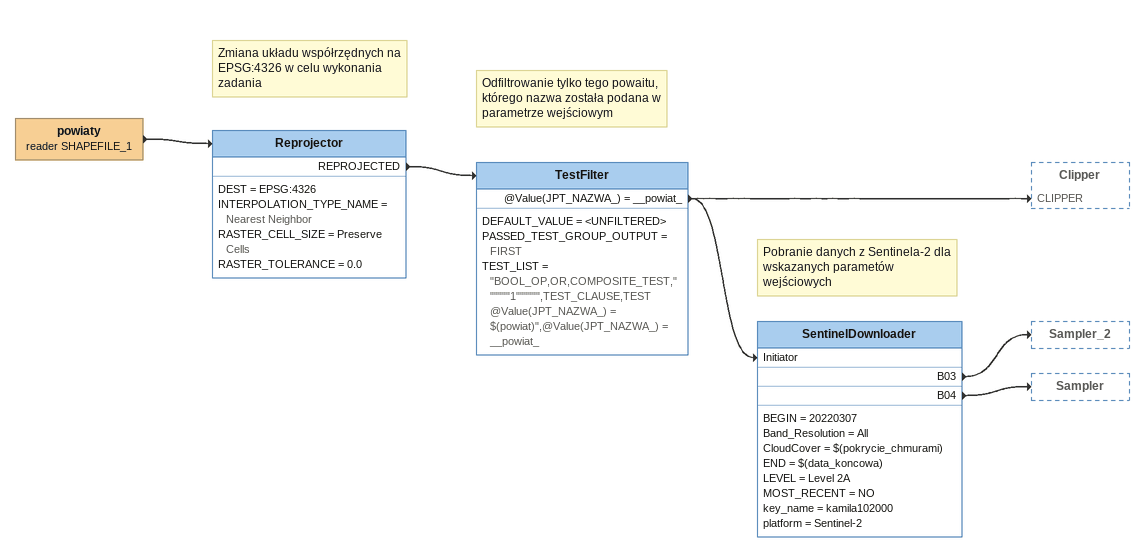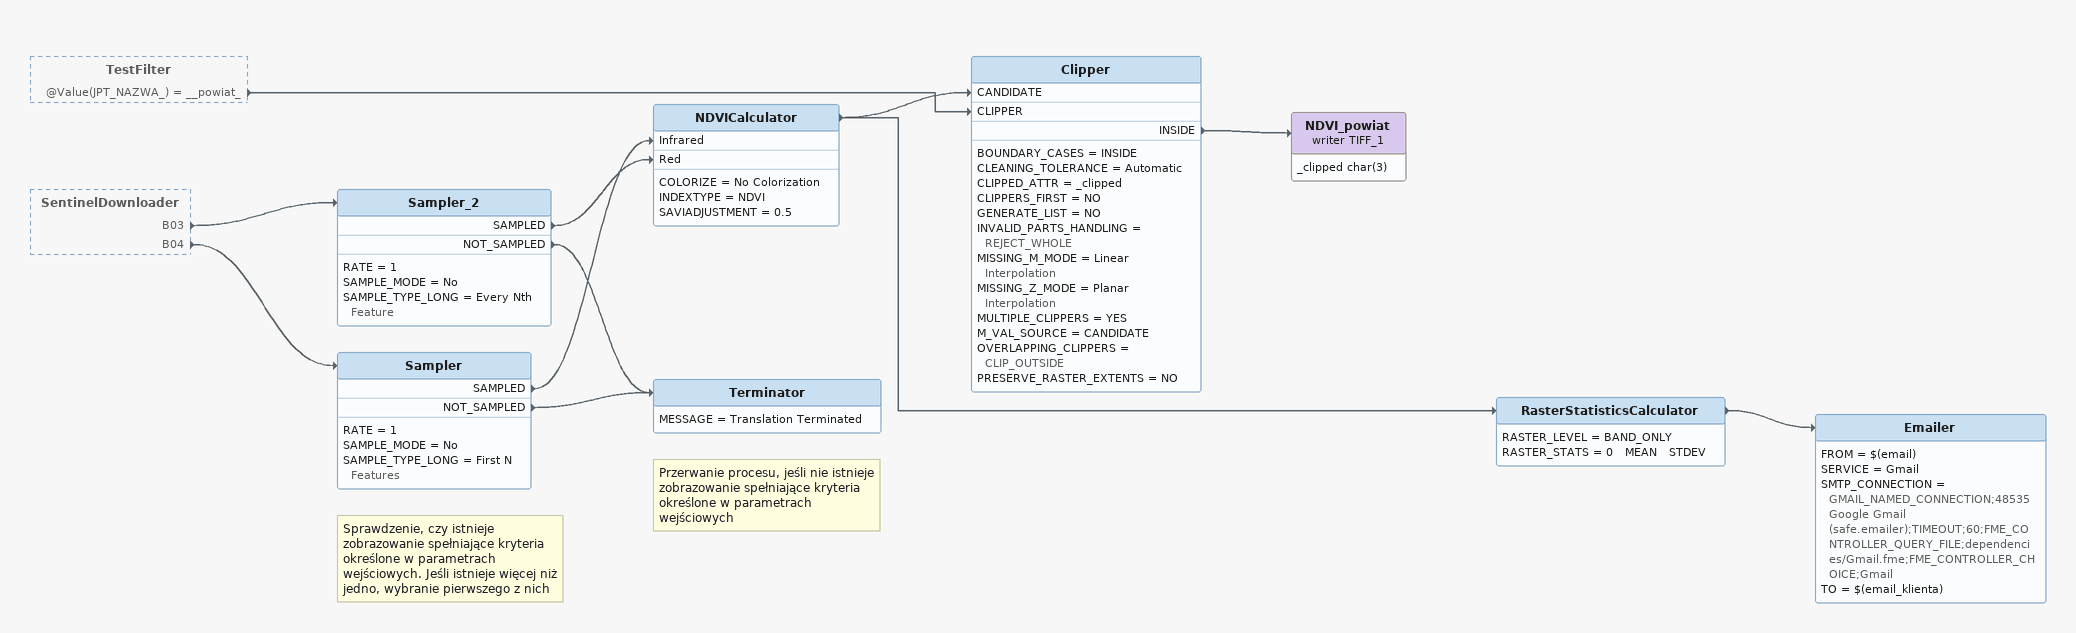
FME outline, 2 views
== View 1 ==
powiaty (reader SHAPEFILE_1)
    -> Reprojector
Note: Zmiana układu współrzędnych na EPSG:4326 w celu wykonania zadania
Reprojector
    DEST = EPSG:4326
    INTERPOLATION_TYPE_NAME = Nearest Neighbor
    RASTER_CELL_SIZE = Preserve Cells
    RASTER_TOLERANCE = 0.0
    REPROJECTED -> TestFilter
Note: Odfiltrowanie tylko tego powaitu, którego nazwa została podana w parametrze wejściowym
TestFilter
    DEFAULT_VALUE = <UNFILTERED>
    PASSED_TEST_GROUP_OUTPUT = FIRST
    TEST_LIST = "BOOL_OP,OR,COMPOSITE_TEST,""""""1"""""",TEST_CLAUSE,TEST @Value(JPT_NAZWA_) = $(powiat)",@Value(JPT_NAZWA_) = __powiat_
    @Value(JPT_NAZWA_) = __powiat_ -> SentinelDownloader [Initiator]
    @Value(JPT_NAZWA_) = __powiat_ -> Clipper [CLIPPER]
Note: Pobranie danych z Sentinela-2 dla wskazanych parametów wejściowych
SentinelDownloader
    BEGIN = 20220307
    Band_Resolution = All
    CloudCover = $(pokrycie_chmurami)
    END = $(data_koncowa)
    LEVEL = Level 2A
    MOST_RECENT = NO
    key_name = kamila102000
    platform = Sentinel-2
    B03 -> Sampler_2
    B04 -> Sampler

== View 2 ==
TestFilter [outside]
    @Value(JPT_NAZWA_) = __powiat_ -> Clipper [CLIPPER]
SentinelDownloader [outside]
    B03 -> Sampler_2
    B04 -> Sampler
Sampler_2
    RATE = 1
    SAMPLE_MODE = No
    SAMPLE_TYPE_LONG = Every Nth Feature
    SAMPLED -> NDVICalculator [Red]
    NOT_SAMPLED -> Terminator
Note: Sprawdzenie, czy istnieje zobrazowanie spełniające kryteria określone w parametrach wejściowych. Jeśli istnieje więcej niż jedno, wybranie pierwszego z nich
Sampler
    RATE = 1
    SAMPLE_MODE = No
    SAMPLE_TYPE_LONG = First N Features
    SAMPLED -> NDVICalculator [Infrared]
    NOT_SAMPLED -> Terminator
NDVICalculator
    COLORIZE = No Colorization
    INDEXTYPE = NDVI
    SAVIADJUSTMENT = 0.5
    -> Clipper [CANDIDATE]
    -> RasterStatisticsCalculator
Clipper
    BOUNDARY_CASES = INSIDE
    CLEANING_TOLERANCE = Automatic
    CLIPPED_ATTR = _clipped
    CLIPPERS_FIRST = NO
    GENERATE_LIST = NO
    INVALID_PARTS_HANDLING = REJECT_WHOLE
    MISSING_M_MODE = Linear Interpolation
    MISSING_Z_MODE = Planar Interpolation
    MULTIPLE_CLIPPERS = YES
    M_VAL_SOURCE = CANDIDATE
    OVERLAPPING_CLIPPERS = CLIP_OUTSIDE
    PRESERVE_RASTER_EXTENTS = NO
    INSIDE -> NDVI_powiat (writer TIFF_1)
NDVI_powiat (writer TIFF_1)
    attributes: _clipped char(3)
RasterStatisticsCalculator
    RASTER_LEVEL = BAND_ONLY
    RASTER_STATS = 0   MEAN   STDEV
    -> Emailer
Emailer
    FROM = $(email)
    SERVICE = Gmail
    SMTP_CONNECTION = GMAIL_NAMED_CONNECTION;48535 Google Gmail (safe.emailer);TIMEOUT;60;FME_CONTROLLER_QUERY_FILE;dependencies/Gmail.fme;FME_CONTROLLER_CHOICE;Gmail
    TO = $(email_klienta)
Note: Przerwanie procesu, jeśli nie istnieje zobrazowanie spełniające kryteria określone w parametrach wejściowych
Terminator
    MESSAGE = Translation Terminated
